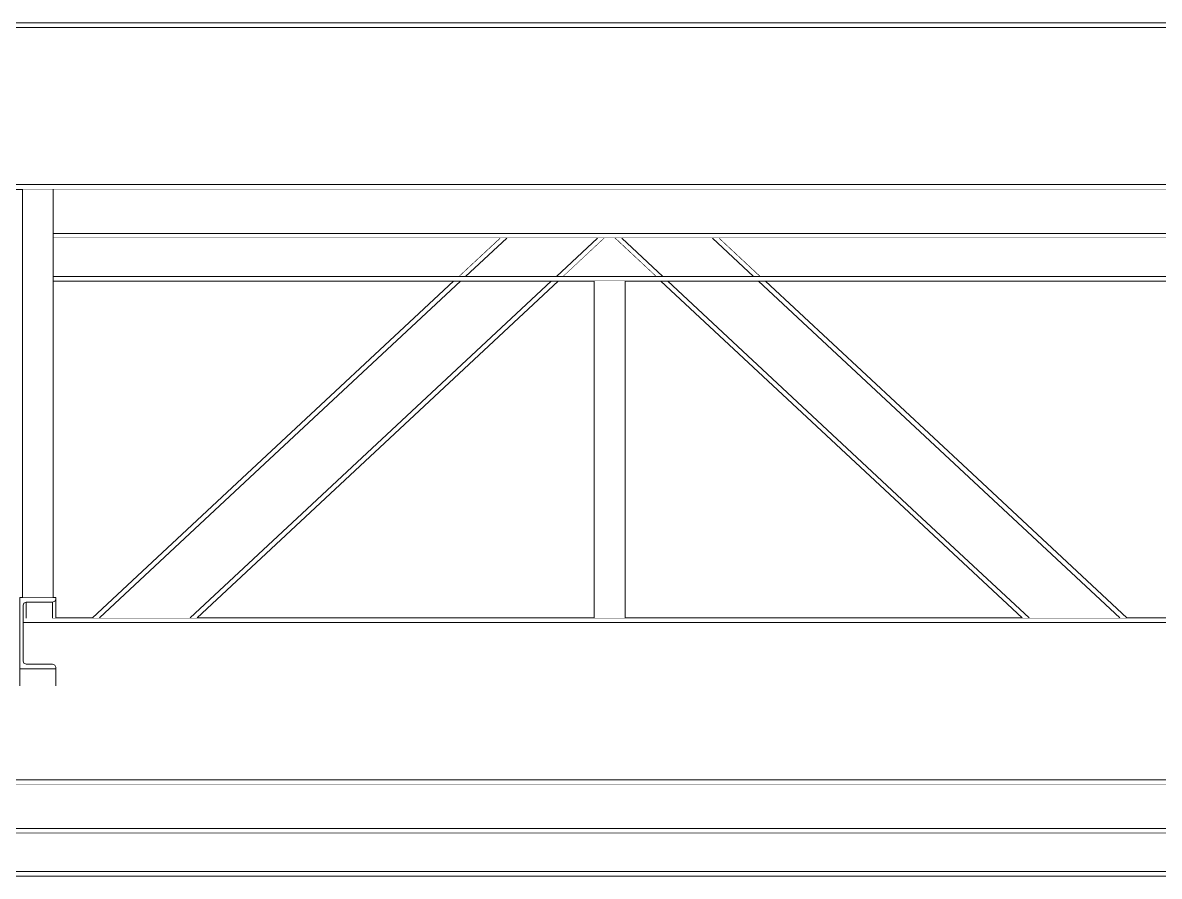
# Model space of a CAD drawing. Extents: x -3080 to 28500, y -1326 to 31609.
# Drawn here: x 5316.8 to 5555.4, y 28380.8 to 28560.1 of the extents above; entities that cross this region are included whole.
import ezdxf
from ezdxf.xclip import XClip

# ---------------------------------------------------------------- set-up
doc = ezdxf.new("R2010")
doc.units = 0
doc.header["$LTSCALE"] = 100
doc.header["$XCLIPFRAME"] = 2
doc.linetypes.add('188K-SM-07-F10-MECH-CR PIPE-Y2257103$0$X-S-FAB_SL ALL$0$Wipeout_Contour', pattern=[1, 0, -1])
for name, color, linetype in [('0-xref', 8, 'Continuous'), ('188K-SM-07-F10-MECH-CR PIPE-Y2257103$0$X-S-FAB_SL ALL$0$ASP_1', 1, 'Continuous'), ('188K-SM-07-F10-MECH-CR PIPE-Y2257103$0$X-S-FAB_SL ALL$0$Hattch', 7, 'Continuous'), ('188K-SM-07-F10-MECH-CR PIPE-Y2257103$0$X-S-FAB_SL ALL$0$S-TRUSS', 7, 'Continuous')]:
    doc.layers.add(name, color=color, linetype=linetype)

# ---------------------------------------------------------------- blocks, each defined once
blk = doc.blocks.new('188K-SM-07-F10-MECH-CR PIPE-Y2257103$0$X-S-FAB_SL ALL$0$剖面元素_937_3', base_point=(23061.26, -8263.06))
at = {"color": 254, "linetype": '188K-SM-07-F10-MECH-CR PIPE-Y2257103$0$X-S-FAB_SL ALL$0$Wipeout_Contour', "lineweight": 0, "ltscale": 233356.695437}
blk.add_wipeout([(28238.76, -6034.78), (28641.01, -6034.78), (28641.01, -6034.09), (28640.93, -6033.88), (28640.71, -6033.79), (28635.06, -6033.79), (28635.06, -6033.78), (28238.76, -6033.78)], dxfattribs=at).dxf.layer = '188K-SM-07-F10-MECH-CR PIPE-Y2257103$0$X-S-FAB_SL ALL$0$Hattch'
at = {"color": 254, "linetype": '188K-SM-07-F10-MECH-CR PIPE-Y2257103$0$X-S-FAB_SL ALL$0$Wipeout_Contour', "lineweight": 0, "ltscale": 234426.401817}
blk.add_wipeout([(28221.26, -6193.78), (29061.26, -6193.78), (29061.26, -6193.05), (29043.76, -6193.05), (29043.76, -6192.78), (28238.76, -6192.78), (28238.76, -6193.05), (28221.26, -6193.05)], dxfattribs=at).dxf.layer = '188K-SM-07-F10-MECH-CR PIPE-Y2257103$0$X-S-FAB_SL ALL$0$Hattch'
at = {"color": 254, "linetype": '188K-SM-07-F10-MECH-CR PIPE-Y2257103$0$X-S-FAB_SL ALL$0$Wipeout_Contour', "lineweight": 0, "ltscale": 702562.261442}
blk.add_wipeout([(28222.26, -6062.73), (28238.76, -6062.73), (28238.76, -6067.78), (29043.76, -6067.78), (29043.76, -6062.73), (29060.26, -6062.73), (29060.26, -6035.28), (29043.76, -6035.28), (29043.76, -6034.78), (28641.51, -6034.78), (28641.51, -6053.35), (28641.6, -6053.56), (28641.81, -6053.65), (28647.46, -6053.65), (28647.46, -6058.04), (28635.06, -6058.04), (28635.06, -6053.65), (28640.71, -6053.65), (28640.93, -6053.56), (28641.01, -6053.35), (28641.01, -6034.78), (28238.76, -6034.78), (28238.76, -6035.28), (28222.26, -6035.28)], dxfattribs=at).dxf.layer = '188K-SM-07-F10-MECH-CR PIPE-Y2257103$0$X-S-FAB_SL ALL$0$Hattch'
at = {"color": 254, "linetype": '188K-SM-07-F10-MECH-CR PIPE-Y2257103$0$X-S-FAB_SL ALL$0$Wipeout_Contour', "lineweight": 0, "ltscale": 937539.890939}
blk.add_wipeout([(28222.26, -6160.26), (28222.26, -6187.71), (28238.76, -6187.71), (28238.76, -6192.78), (29043.76, -6192.78), (29043.76, -6187.71), (29060.26, -6187.71), (29060.26, -6160.26), (29043.76, -6160.26), (29043.76, -6159.78), (28898.16, -6159.78), (28898.16, -6167.85), (28898.35, -6168.31), (28898.81, -6168.5), (28904.36, -6168.5), (28904.82, -6168.69), (28905.01, -6169.15), (28905.01, -6173.08), (28897.51, -6173.08), (28897.51, -6159.78), (28378.16, -6159.78), (28378.16, -6167.85), (28378.35, -6168.31), (28378.81, -6168.5), (28384.36, -6168.5), (28384.82, -6168.69), (28385.01, -6169.15), (28385.01, -6173.08), (28377.51, -6173.08), (28377.51, -6159.78), (28238.76, -6159.78), (28238.76, -6160.26)], dxfattribs=at).dxf.layer = '188K-SM-07-F10-MECH-CR PIPE-Y2257103$0$X-S-FAB_SL ALL$0$Hattch'
at = {"layer": '188K-SM-07-F10-MECH-CR PIPE-Y2257103$0$X-S-FAB_SL ALL$0$S-TRUSS', "color": 8, "lineweight": 0}
for p, q in [((28635.06, -6033.78), (28238.76, -6033.78)), ((28641.01, -6034.78), (28238.76, -6034.78)), ((28221.26, -6193.78), (29061.26, -6193.78)), ((28238.76, -6192.78), (29043.76, -6192.78))]:
    blk.add_line(p, q, dxfattribs=at)
at = {"color": 254, "linetype": '188K-SM-07-F10-MECH-CR PIPE-Y2257103$0$X-S-FAB_SL ALL$0$Wipeout_Contour', "lineweight": 0, "ltscale": 234217.072739}
blk.add_wipeout([(28229.26, -6068.07), (28229.26, -6068.78), (29053.26, -6068.78), (29053.26, -6068.07), (29043.76, -6068.07), (29043.76, -6067.78), (28238.76, -6067.78), (28238.76, -6068.07)], dxfattribs=at).dxf.layer = '188K-SM-07-F10-MECH-CR PIPE-Y2257103$0$X-S-FAB_SL ALL$0$Hattch'
at = {"color": 254, "linetype": '188K-SM-07-F10-MECH-CR PIPE-Y2257103$0$X-S-FAB_SL ALL$0$Wipeout_Contour', "lineweight": 0, "ltscale": 233341.189657}
blk.add_wipeout([(28378.16, -6159.78), (28897.51, -6159.78), (28897.51, -6158.78), (28384.51, -6158.78), (28384.36, -6158.84), (28378.81, -6158.84), (28378.35, -6159.03), (28378.16, -6159.49)], dxfattribs=at).dxf.layer = '188K-SM-07-F10-MECH-CR PIPE-Y2257103$0$X-S-FAB_SL ALL$0$Hattch'
at = {"layer": '188K-SM-07-F10-MECH-CR PIPE-Y2257103$0$X-S-FAB_SL ALL$0$S-TRUSS', "color": 8, "lineweight": 0}
for p, q in [((29043.76, -6067.78), (28238.76, -6067.78)), ((28909.84, -6068.78), (28372.69, -6068.78)), ((28384.51, -6158.78), (28897.51, -6158.78)), ((28378.16, -6159.78), (28897.51, -6159.78))]:
    blk.add_line(p, q, dxfattribs=at)
blk = doc.blocks.new('188K-SM-07-F10-MECH-CR PIPE-Y2257103$0$X-S-FAB_SL ALL$0$剖面元素_940_3', base_point=(23061.26, -8263.06))
at = {"color": 254, "linetype": '188K-SM-07-F10-MECH-CR PIPE-Y2257103$0$X-S-FAB_SL ALL$0$Wipeout_Contour', "lineweight": 0, "ltscale": 117112.66943}
blk.add_wipeout([(28898.01, -6068.78), (28384.51, -6068.78), (28384.51, -6078.02), (28898.01, -6078.02)], dxfattribs=at).dxf.layer = '188K-SM-07-F10-MECH-CR PIPE-Y2257103$0$X-S-FAB_SL ALL$0$Hattch'
at = {"color": 254, "linetype": '188K-SM-07-F10-MECH-CR PIPE-Y2257103$0$X-S-FAB_SL ALL$0$Wipeout_Contour', "lineweight": 0, "ltscale": 234443.458295}
blk.add_wipeout([(28221.26, -6204.02), (29061.26, -6204.02), (29061.26, -6203.12), (29043.76, -6203.12), (29043.76, -6203.02), (28238.76, -6203.02), (28238.76, -6203.12), (28221.26, -6203.12)], dxfattribs=at).dxf.layer = '188K-SM-07-F10-MECH-CR PIPE-Y2257103$0$X-S-FAB_SL ALL$0$Hattch'
at = {"color": 254, "linetype": '188K-SM-07-F10-MECH-CR PIPE-Y2257103$0$X-S-FAB_SL ALL$0$Wipeout_Contour', "lineweight": 0, "ltscale": 117116.917924}
blk.add_wipeout([(28384.51, -6078.02), (28384.51, -6079.02), (28898.01, -6079.02), (28898.01, -6078.02)], dxfattribs=at).dxf.layer = '188K-SM-07-F10-MECH-CR PIPE-Y2257103$0$X-S-FAB_SL ALL$0$Hattch'
at = {"color": 254, "linetype": '188K-SM-07-F10-MECH-CR PIPE-Y2257103$0$X-S-FAB_SL ALL$0$Wipeout_Contour', "lineweight": 0, "ltscale": 146914.82735}
blk.add_wipeout([(28238.76, -6193.78), (28238.76, -6203.02), (29043.76, -6203.02), (29043.76, -6197.48), (29043.76, -6193.78)], dxfattribs=at).dxf.layer = '188K-SM-07-F10-MECH-CR PIPE-Y2257103$0$X-S-FAB_SL ALL$0$Hattch'
at = {"layer": '188K-SM-07-F10-MECH-CR PIPE-Y2257103$0$X-S-FAB_SL ALL$0$S-TRUSS', "color": 8, "lineweight": 0}
for p, q in [((28898.01, -6078.02), (28384.51, -6078.02)), ((28898.01, -6079.02), (28384.51, -6079.02)), ((28221.26, -6204.02), (29061.26, -6204.02)), ((28238.76, -6203.02), (29043.76, -6203.02))]:
    blk.add_line(p, q, dxfattribs=at)
blk = doc.blocks.new('188K-SM-07-F10-MECH-CR PIPE-Y2257103$0$X-S-FAB_SL ALL$0$剖面元素_1535_3', base_point=(23061.26, -8263.06))
at = {"color": 254, "linetype": '188K-SM-07-F10-MECH-CR PIPE-Y2257103$0$X-S-FAB_SL ALL$0$Wipeout_Contour', "lineweight": 0, "ltscale": 116155.475378}
blk.add_wipeout([(28378.81, -6155.49), (28378.35, -6155.68), (28378.35, -6159.03), (28378.81, -6158.84)], dxfattribs=at).dxf.layer = '188K-SM-07-F10-MECH-CR PIPE-Y2257103$0$X-S-FAB_SL ALL$0$Hattch'
at = {"color": 254, "linetype": '188K-SM-07-F10-MECH-CR PIPE-Y2257103$0$X-S-FAB_SL ALL$0$Wipeout_Contour', "lineweight": 0, "ltscale": 116179.978291}
blk.add_wipeout([(28384.82, -6155.3), (28384.82, -6158.78), (28385.01, -6158.78), (28385.01, -6154.84)], dxfattribs=at).dxf.layer = '188K-SM-07-F10-MECH-CR PIPE-Y2257103$0$X-S-FAB_SL ALL$0$Hattch'
at = {"color": 254, "linetype": '188K-SM-07-F10-MECH-CR PIPE-Y2257103$0$X-S-FAB_SL ALL$0$Wipeout_Contour', "lineweight": 0, "ltscale": 116177.86284}
blk.add_wipeout([(28377.51, -6169.5), (28377.51, -6173.08), (28385.01, -6173.08), (28385.01, -6169.5)], dxfattribs=at).dxf.layer = '188K-SM-07-F10-MECH-CR PIPE-Y2257103$0$X-S-FAB_SL ALL$0$Hattch'
at = {"layer": '188K-SM-07-F10-MECH-CR PIPE-Y2257103$0$X-S-FAB_SL ALL$0$S-TRUSS', "color": 8, "lineweight": 0}
for p, q in [((28377.51, -6169.5), (28377.51, -6173.08)), ((28385.01, -6169.5), (28385.01, -6173.08))]:
    blk.add_line(p, q, dxfattribs=at)
at = {"layer": '188K-SM-07-F10-MECH-CR PIPE-Y2257103$0$X-S-FAB_SL ALL$0$S-TRUSS', "color": 2, "lineweight": 0}
blk.add_line((28385.01, -6169.5), (28377.51, -6169.5), dxfattribs=at)
at = {"layer": '188K-SM-07-F10-MECH-CR PIPE-Y2257103$0$X-S-FAB_SL ALL$0$S-TRUSS', "color": 2, "lineweight": 0, "flags": 128}
for points in [[(28378.35, -6168.31), (28378.81, -6168.5), (28384.36, -6168.5), (28384.82, -6168.69)], [(28384.82, -6168.69), (28385.01, -6169.15), (28385.01, -6169.5)]]:
    blk.add_lwpolyline(points, dxfattribs=at)
at = {"color": 254, "linetype": '188K-SM-07-F10-MECH-CR PIPE-Y2257103$0$X-S-FAB_SL ALL$0$Wipeout_Contour', "lineweight": 0, "ltscale": 116154.480749}
blk.add_wipeout([(28378.16, -6156.14), (28378.16, -6159.49), (28378.35, -6159.03), (28378.35, -6155.68)], dxfattribs=at).dxf.layer = '188K-SM-07-F10-MECH-CR PIPE-Y2257103$0$X-S-FAB_SL ALL$0$Hattch'
at = {"color": 254, "linetype": '188K-SM-07-F10-MECH-CR PIPE-Y2257103$0$X-S-FAB_SL ALL$0$Wipeout_Contour', "lineweight": 0, "ltscale": 145224.105865}
blk.add_wipeout([(28384.82, -6155.3), (28384.36, -6155.49), (28384.36, -6158.84), (28384.51, -6158.78), (28384.82, -6158.78)], dxfattribs=at).dxf.layer = '188K-SM-07-F10-MECH-CR PIPE-Y2257103$0$X-S-FAB_SL ALL$0$Hattch'
at = {"layer": '188K-SM-07-F10-MECH-CR PIPE-Y2257103$0$X-S-FAB_SL ALL$0$S-TRUSS', "color": 2, "lineweight": 0}
blk.add_line((28377.51, -6154.49), (28377.51, -6169.5), dxfattribs=at)
at = {"color": 254, "linetype": '188K-SM-07-F10-MECH-CR PIPE-Y2257103$0$X-S-FAB_SL ALL$0$Wipeout_Contour', "lineweight": 0, "ltscale": 116167.140641}
blk.add_wipeout([(28378.81, -6155.49), (28378.81, -6158.84), (28384.36, -6158.84), (28384.36, -6155.49)], dxfattribs=at).dxf.layer = '188K-SM-07-F10-MECH-CR PIPE-Y2257103$0$X-S-FAB_SL ALL$0$Hattch'
at = {"layer": '188K-SM-07-F10-MECH-CR PIPE-Y2257103$0$X-S-FAB_SL ALL$0$S-TRUSS', "color": 2, "lineweight": 0}
blk.add_line((28385.01, -6154.49), (28377.51, -6154.49), dxfattribs=at)
at = {"layer": '188K-SM-07-F10-MECH-CR PIPE-Y2257103$0$X-S-FAB_SL ALL$0$S-TRUSS', "color": 8, "lineweight": 0}
for p, q in [((28378.81, -6155.49), (28378.81, -6158.84)), ((28384.36, -6155.49), (28384.36, -6158.84)), ((28385.01, -6154.84), (28385.01, -6158.78))]:
    blk.add_line(p, q, dxfattribs=at)
at = {"layer": '188K-SM-07-F10-MECH-CR PIPE-Y2257103$0$X-S-FAB_SL ALL$0$S-TRUSS', "color": 2, "lineweight": 0, "flags": 128}
for points in [[(28378.35, -6155.68), (28378.16, -6156.14), (28378.16, -6167.85), (28378.35, -6168.31)], [(28384.82, -6155.3), (28384.36, -6155.49), (28378.81, -6155.49), (28378.35, -6155.68)], [(28385.01, -6154.49), (28385.01, -6154.84), (28384.82, -6155.3)]]:
    blk.add_lwpolyline(points, dxfattribs=at)
blk = doc.blocks.new('188K-SM-07-F10-MECH-CR PIPE-Y2257103$0$X-S-FAB_SL ALL$0$剖面元素_1708_3', base_point=(23061.26, -8263.06))
at = {"color": 254, "linetype": '188K-SM-07-F10-MECH-CR PIPE-Y2257103$0$X-S-FAB_SL ALL$0$Wipeout_Contour', "lineweight": 0, "ltscale": 116676.96533}
blk.add_wipeout([(28524.32, -6079.02), (28522.86, -6079.02), (28531.48, -6087.06), (28532.95, -6087.06)], dxfattribs=at).dxf.layer = '188K-SM-07-F10-MECH-CR PIPE-Y2257103$0$X-S-FAB_SL ALL$0$Hattch'
at = {"color": 254, "linetype": '188K-SM-07-F10-MECH-CR PIPE-Y2257103$0$X-S-FAB_SL ALL$0$Wipeout_Contour', "lineweight": 0, "ltscale": 116384.842947}
blk.add_wipeout([(28468.51, -6088.06), (28426.15, -6127.58), (28426.83, -6128.31), (28469.97, -6088.06)], dxfattribs=at).dxf.layer = '188K-SM-07-F10-MECH-CR PIPE-Y2257103$0$X-S-FAB_SL ALL$0$Hattch'
at = {"color": 254, "linetype": '188K-SM-07-F10-MECH-CR PIPE-Y2257103$0$X-S-FAB_SL ALL$0$Wipeout_Contour', "lineweight": 0, "ltscale": 116468.545952}
blk.add_wipeout([(28469.58, -6087.06), (28471.05, -6087.06), (28479.67, -6079.02), (28478.2, -6079.02)], dxfattribs=at).dxf.layer = '188K-SM-07-F10-MECH-CR PIPE-Y2257103$0$X-S-FAB_SL ALL$0$Hattch'
at = {"color": 254, "linetype": '188K-SM-07-F10-MECH-CR PIPE-Y2257103$0$X-S-FAB_SL ALL$0$Wipeout_Contour', "lineweight": 0, "ltscale": 116802.491718}
blk.add_wipeout([(28534.02, -6088.06), (28532.55, -6088.06), (28575.7, -6128.31), (28576.38, -6127.58)], dxfattribs=at).dxf.layer = '188K-SM-07-F10-MECH-CR PIPE-Y2257103$0$X-S-FAB_SL ALL$0$Hattch'
at = {"color": 254, "linetype": '188K-SM-07-F10-MECH-CR PIPE-Y2257103$0$X-S-FAB_SL ALL$0$Wipeout_Contour', "lineweight": 0, "ltscale": 116636.820803}
blk.add_wipeout([(28522.86, -6079.02), (28503.8, -6079.02), (28512.42, -6087.06), (28531.48, -6087.06)], dxfattribs=at).dxf.layer = '188K-SM-07-F10-MECH-CR PIPE-Y2257103$0$X-S-FAB_SL ALL$0$Hattch'
at = {"color": 254, "linetype": '188K-SM-07-F10-MECH-CR PIPE-Y2257103$0$X-S-FAB_SL ALL$0$Wipeout_Contour', "lineweight": 0, "ltscale": 116416.513681}
blk.add_wipeout([(28469.97, -6088.06), (28426.83, -6128.31), (28435.7, -6137.82), (28489.03, -6088.06)], dxfattribs=at).dxf.layer = '188K-SM-07-F10-MECH-CR PIPE-Y2257103$0$X-S-FAB_SL ALL$0$Hattch'
at = {"color": 254, "linetype": '188K-SM-07-F10-MECH-CR PIPE-Y2257103$0$X-S-FAB_SL ALL$0$Wipeout_Contour', "lineweight": 0, "ltscale": 116508.688771}
blk.add_wipeout([(28479.67, -6079.02), (28471.05, -6087.06), (28490.1, -6087.06), (28498.73, -6079.02)], dxfattribs=at).dxf.layer = '188K-SM-07-F10-MECH-CR PIPE-Y2257103$0$X-S-FAB_SL ALL$0$Hattch'
at = {"color": 254, "linetype": '188K-SM-07-F10-MECH-CR PIPE-Y2257103$0$X-S-FAB_SL ALL$0$Wipeout_Contour', "lineweight": 0, "ltscale": 116775.052464}
blk.add_wipeout([(28532.55, -6088.06), (28513.5, -6088.06), (28566.83, -6137.82), (28575.7, -6128.31)], dxfattribs=at).dxf.layer = '188K-SM-07-F10-MECH-CR PIPE-Y2257103$0$X-S-FAB_SL ALL$0$Hattch'
at = {"color": 254, "linetype": '188K-SM-07-F10-MECH-CR PIPE-Y2257103$0$X-S-FAB_SL ALL$0$Wipeout_Contour', "lineweight": 0, "ltscale": 116266.375744}
blk.add_wipeout([(28392.7, -6158.78), (28394.17, -6158.78), (28426.83, -6128.31), (28426.15, -6127.58)], dxfattribs=at).dxf.layer = '188K-SM-07-F10-MECH-CR PIPE-Y2257103$0$X-S-FAB_SL ALL$0$Hattch'
at = {"color": 254, "linetype": '188K-SM-07-F10-MECH-CR PIPE-Y2257103$0$X-S-FAB_SL ALL$0$Wipeout_Contour', "lineweight": 0, "ltscale": 116596.676062}
blk.add_wipeout([(28503.8, -6079.02), (28502.33, -6079.02), (28510.96, -6087.06), (28512.42, -6087.06)], dxfattribs=at).dxf.layer = '188K-SM-07-F10-MECH-CR PIPE-Y2257103$0$X-S-FAB_SL ALL$0$Hattch'
at = {"color": 254, "linetype": '188K-SM-07-F10-MECH-CR PIPE-Y2257103$0$X-S-FAB_SL ALL$0$Wipeout_Contour', "lineweight": 0, "ltscale": 116447.96872}
blk.add_wipeout([(28489.03, -6088.06), (28435.7, -6137.82), (28436.38, -6138.55), (28490.5, -6088.06)], dxfattribs=at).dxf.layer = '188K-SM-07-F10-MECH-CR PIPE-Y2257103$0$X-S-FAB_SL ALL$0$Hattch'
at = {"color": 254, "linetype": '188K-SM-07-F10-MECH-CR PIPE-Y2257103$0$X-S-FAB_SL ALL$0$Wipeout_Contour', "lineweight": 0, "ltscale": 116980.426261}
blk.add_wipeout([(28575.7, -6128.31), (28608.36, -6158.78), (28609.83, -6158.78), (28576.38, -6127.58)], dxfattribs=at).dxf.layer = '188K-SM-07-F10-MECH-CR PIPE-Y2257103$0$X-S-FAB_SL ALL$0$Hattch'
at = {"layer": '188K-SM-07-F10-MECH-CR PIPE-Y2257103$0$X-S-FAB_SL ALL$0$S-TRUSS', "color": 8, "lineweight": 0}
for p, q in [((28478.2, -6079.02), (28469.58, -6087.06)), ((28479.67, -6079.02), (28471.05, -6087.06))]:
    blk.add_line(p, q, dxfattribs=at)
at = {"color": 254, "linetype": '188K-SM-07-F10-MECH-CR PIPE-Y2257103$0$X-S-FAB_SL ALL$0$Wipeout_Contour', "lineweight": 0, "ltscale": 116548.831285}
blk.add_wipeout([(28498.73, -6079.02), (28490.1, -6087.06), (28491.57, -6087.06), (28500.19, -6079.02)], dxfattribs=at).dxf.layer = '188K-SM-07-F10-MECH-CR PIPE-Y2257103$0$X-S-FAB_SL ALL$0$Hattch'
at = {"color": 254, "linetype": '188K-SM-07-F10-MECH-CR PIPE-Y2257103$0$X-S-FAB_SL ALL$0$Wipeout_Contour', "lineweight": 0, "ltscale": 116747.975285}
blk.add_wipeout([(28512.03, -6088.06), (28566.15, -6138.55), (28566.83, -6137.82), (28513.5, -6088.06)], dxfattribs=at).dxf.layer = '188K-SM-07-F10-MECH-CR PIPE-Y2257103$0$X-S-FAB_SL ALL$0$Hattch'
at = {"color": 254, "linetype": '188K-SM-07-F10-MECH-CR PIPE-Y2257103$0$X-S-FAB_SL ALL$0$Wipeout_Contour', "lineweight": 0, "ltscale": 116297.770959}
blk.add_wipeout([(28426.83, -6128.31), (28394.17, -6158.78), (28413.22, -6158.78), (28435.7, -6137.82)], dxfattribs=at).dxf.layer = '188K-SM-07-F10-MECH-CR PIPE-Y2257103$0$X-S-FAB_SL ALL$0$Hattch'
at = {"layer": '188K-SM-07-F10-MECH-CR PIPE-Y2257103$0$X-S-FAB_SL ALL$0$S-TRUSS', "color": 8, "lineweight": 0}
for p, q in [((28498.73, -6079.02), (28490.1, -6087.06)), ((28500.19, -6079.02), (28491.57, -6087.06)), ((28510.96, -6087.06), (28502.33, -6079.02)), ((28512.42, -6087.06), (28503.8, -6079.02)), ((28531.48, -6087.06), (28522.86, -6079.02)), ((28532.95, -6087.06), (28524.32, -6079.02)), ((28468.51, -6088.06), (28426.15, -6127.58)), ((28469.97, -6088.06), (28426.83, -6128.31))]:
    blk.add_line(p, q, dxfattribs=at)
at = {"color": 254, "linetype": '188K-SM-07-F10-MECH-CR PIPE-Y2257103$0$X-S-FAB_SL ALL$0$Wipeout_Contour', "lineweight": 0, "ltscale": 116953.451788}
blk.add_wipeout([(28566.83, -6137.82), (28589.3, -6158.78), (28608.36, -6158.78), (28575.7, -6128.31)], dxfattribs=at).dxf.layer = '188K-SM-07-F10-MECH-CR PIPE-Y2257103$0$X-S-FAB_SL ALL$0$Hattch'
at = {"color": 254, "linetype": '188K-SM-07-F10-MECH-CR PIPE-Y2257103$0$X-S-FAB_SL ALL$0$Wipeout_Contour', "lineweight": 0, "ltscale": 116329.470674}
blk.add_wipeout([(28413.22, -6158.78), (28414.69, -6158.78), (28436.38, -6138.55), (28435.7, -6137.82)], dxfattribs=at).dxf.layer = '188K-SM-07-F10-MECH-CR PIPE-Y2257103$0$X-S-FAB_SL ALL$0$Hattch'
at = {"layer": '188K-SM-07-F10-MECH-CR PIPE-Y2257103$0$X-S-FAB_SL ALL$0$S-TRUSS', "color": 8, "lineweight": 0}
for p, q in [((28489.03, -6088.06), (28435.7, -6137.82)), ((28490.5, -6088.06), (28436.38, -6138.55)), ((28575.7, -6128.31), (28532.55, -6088.06)), ((28576.38, -6127.58), (28534.02, -6088.06)), ((28426.15, -6127.58), (28392.7, -6158.78)), ((28426.83, -6128.31), (28394.17, -6158.78)), ((28435.7, -6137.82), (28413.22, -6158.78)), ((28436.38, -6138.55), (28414.69, -6158.78))]:
    blk.add_line(p, q, dxfattribs=at)
at = {"color": 254, "linetype": '188K-SM-07-F10-MECH-CR PIPE-Y2257103$0$X-S-FAB_SL ALL$0$Wipeout_Contour', "lineweight": 0, "ltscale": 116925.934302}
blk.add_wipeout([(28566.15, -6138.55), (28587.84, -6158.78), (28589.3, -6158.78), (28566.83, -6137.82)], dxfattribs=at).dxf.layer = '188K-SM-07-F10-MECH-CR PIPE-Y2257103$0$X-S-FAB_SL ALL$0$Hattch'
at = {"layer": '188K-SM-07-F10-MECH-CR PIPE-Y2257103$0$X-S-FAB_SL ALL$0$S-TRUSS', "color": 8, "lineweight": 0}
for p, q in [((28566.15, -6138.55), (28512.03, -6088.06)), ((28566.83, -6137.82), (28513.5, -6088.06)), ((28609.83, -6158.78), (28576.38, -6127.58)), ((28608.36, -6158.78), (28575.7, -6128.31)), ((28587.84, -6158.78), (28566.15, -6138.55)), ((28589.3, -6158.78), (28566.83, -6137.82))]:
    blk.add_line(p, q, dxfattribs=at)
blk = doc.blocks.new('188K-SM-07-F10-MECH-CR PIPE-Y2257103$0$X-S-FAB_SL ALL$0$剖面元素_1709_3', base_point=(23061.26, -8263.06))
at = {"color": 254, "linetype": '188K-SM-07-F10-MECH-CR PIPE-Y2257103$0$X-S-FAB_SL ALL$0$Wipeout_Contour', "lineweight": 0, "ltscale": 116290.970911}
blk.add_wipeout([(28384.51, -6079.02), (28384.51, -6087.06), (28469.58, -6087.06), (28478.2, -6079.02)], dxfattribs=at).dxf.layer = '188K-SM-07-F10-MECH-CR PIPE-Y2257103$0$X-S-FAB_SL ALL$0$Hattch'
at = {"color": 254, "linetype": '188K-SM-07-F10-MECH-CR PIPE-Y2257103$0$X-S-FAB_SL ALL$0$Wipeout_Contour', "lineweight": 0, "ltscale": 116572.753715}
blk.add_wipeout([(28491.57, -6087.06), (28510.96, -6087.06), (28502.33, -6079.02), (28500.19, -6079.02)], dxfattribs=at).dxf.layer = '188K-SM-07-F10-MECH-CR PIPE-Y2257103$0$X-S-FAB_SL ALL$0$Hattch'
at = {"color": 254, "linetype": '188K-SM-07-F10-MECH-CR PIPE-Y2257103$0$X-S-FAB_SL ALL$0$Wipeout_Contour', "lineweight": 0, "ltscale": 117120.515955}
blk.add_wipeout([(28524.32, -6079.02), (28532.95, -6087.06), (28749.58, -6087.06), (28758.2, -6079.02)], dxfattribs=at).dxf.layer = '188K-SM-07-F10-MECH-CR PIPE-Y2257103$0$X-S-FAB_SL ALL$0$Hattch'
at = {"color": 254, "linetype": '188K-SM-07-F10-MECH-CR PIPE-Y2257103$0$X-S-FAB_SL ALL$0$Wipeout_Contour', "lineweight": 0, "ltscale": 237744.875586}
blk.add_wipeout([(28256.26, -6212.06), (28256.26, -6213.06), (29866.26, -6213.06), (29866.26, -6212.06), (29078.76, -6212.06), (29078.76, -6212.87), (29043.76, -6212.87), (29043.76, -6212.06)], dxfattribs=at).dxf.layer = '188K-SM-07-F10-MECH-CR PIPE-Y2257103$0$X-S-FAB_SL ALL$0$Hattch'
at = {"color": 254, "linetype": '188K-SM-07-F10-MECH-CR PIPE-Y2257103$0$X-S-FAB_SL ALL$0$Wipeout_Contour', "lineweight": 0, "ltscale": 117124.434411}
blk.add_wipeout([(28384.51, -6087.06), (28384.51, -6088.06), (28898.01, -6088.06), (28898.01, -6087.06)], dxfattribs=at).dxf.layer = '188K-SM-07-F10-MECH-CR PIPE-Y2257103$0$X-S-FAB_SL ALL$0$Hattch'
at = {"color": 254, "linetype": '188K-SM-07-F10-MECH-CR PIPE-Y2257103$0$X-S-FAB_SL ALL$0$Wipeout_Contour', "lineweight": 0, "ltscale": 381012.271938}
blk.add_wipeout([(28256.26, -6212.06), (29043.76, -6212.06), (29043.76, -6204.02), (28926.2, -6204.02), (28921.26, -6208.62), (28916.33, -6204.02), (28646.2, -6204.02), (28641.26, -6208.62), (28636.33, -6204.02), (28366.2, -6204.02), (28361.26, -6208.62), (28356.33, -6204.02), (28256.26, -6204.02)], dxfattribs=at).dxf.layer = '188K-SM-07-F10-MECH-CR PIPE-Y2257103$0$X-S-FAB_SL ALL$0$Hattch'
at = {"layer": '188K-SM-07-F10-MECH-CR PIPE-Y2257103$0$X-S-FAB_SL ALL$0$S-TRUSS', "color": 8, "lineweight": 0}
for p, q in [((28898.01, -6087.06), (28384.51, -6087.06)), ((28898.01, -6088.06), (28384.51, -6088.06)), ((28256.26, -6212.06), (29043.76, -6212.06)), ((28256.26, -6213.06), (29866.26, -6213.06))]:
    blk.add_line(p, q, dxfattribs=at)
blk = doc.blocks.new('188K-SM-07-F10-MECH-CR PIPE-Y2257103$0$X-S-FAB_SL ALL$0$剖面元素_1713_3', base_point=(23061.26, -8263.06))
at = {"color": 254, "linetype": '188K-SM-07-F10-MECH-CR PIPE-Y2257103$0$X-S-FAB_SL ALL$0$Wipeout_Contour', "lineweight": 0, "ltscale": 116606.65646}
blk.add_wipeout([(28504.51, -6088.06), (28498.01, -6088.06), (28498.01, -6158.78), (28504.51, -6158.78)], dxfattribs=at).dxf.layer = '188K-SM-07-F10-MECH-CR PIPE-Y2257103$0$X-S-FAB_SL ALL$0$Hattch'
at = {"layer": '188K-SM-07-F10-MECH-CR PIPE-Y2257103$0$X-S-FAB_SL ALL$0$S-TRUSS', "color": 8, "lineweight": 0}
for p, q in [((28498.01, -6158.78), (28498.01, -6088.06)), ((28504.51, -6158.78), (28504.51, -6088.06))]:
    blk.add_line(p, q, dxfattribs=at)
blk = doc.blocks.new('188K-SM-07-F10-MECH-CR PIPE-Y2257103$0$X-S-FAB_SL ALL$0$剖面元素_2009_3', base_point=(23061.26, -8263.06))
at = {"color": 254, "linetype": '188K-SM-07-F10-MECH-CR PIPE-Y2257103$0$X-S-FAB_SL ALL$0$Wipeout_Contour', "lineweight": 0, "ltscale": 116127.515981}
blk.add_wipeout([(28378.01, -6154.49), (28384.51, -6154.49), (28384.51, -6068.78), (28378.01, -6068.78)], dxfattribs=at).dxf.layer = '188K-SM-07-F10-MECH-CR PIPE-Y2257103$0$X-S-FAB_SL ALL$0$Hattch'
at = {"layer": '188K-SM-07-F10-MECH-CR PIPE-Y2257103$0$X-S-FAB_SL ALL$0$S-TRUSS', "color": 8, "lineweight": 0}
for p, q in [((28378.01, -6154.49), (28378.01, -6068.78)), ((28384.51, -6154.49), (28384.51, -6068.78))]:
    blk.add_line(p, q, dxfattribs=at)
blk = doc.blocks.new('188K-SM-07-F10-MECH-CR PIPE-Y2257103$0$X-S-FAB_SL ALL$0$A$C2e9ab586')
at = {"layer": '188K-SM-07-F10-MECH-CR PIPE-Y2257103$0$X-S-FAB_SL ALL$0$S-TRUSS', "lineweight": 0}
blk.add_blockref('188K-SM-07-F10-MECH-CR PIPE-Y2257103$0$X-S-FAB_SL ALL$0$剖面元素_937_3', (-28106.39, 285), dxfattribs=at)
blk.add_blockref('188K-SM-07-F10-MECH-CR PIPE-Y2257103$0$X-S-FAB_SL ALL$0$剖面元素_940_3', (-28106.39, 285), dxfattribs=at)
blk.add_blockref('188K-SM-07-F10-MECH-CR PIPE-Y2257103$0$X-S-FAB_SL ALL$0$剖面元素_1535_3', (-28106.39, 285), dxfattribs=at)
blk.add_blockref('188K-SM-07-F10-MECH-CR PIPE-Y2257103$0$X-S-FAB_SL ALL$0$剖面元素_1708_3', (-28106.39, 285), dxfattribs=at)
blk.add_blockref('188K-SM-07-F10-MECH-CR PIPE-Y2257103$0$X-S-FAB_SL ALL$0$剖面元素_1709_3', (-28106.39, 285), dxfattribs=at)
for name in ['188K-SM-07-F10-MECH-CR PIPE-Y2257103$0$X-S-FAB_SL ALL$0$剖面元素_2009_3', '188K-SM-07-F10-MECH-CR PIPE-Y2257103$0$X-S-FAB_SL ALL$0$剖面元素_1713_3']:
    blk.add_blockref(name, (-28106.39, 285), dxfattribs=at)
blk = doc.blocks.new('188K-SM-07-F10-MECH-CR PIPE-Y2257103$0$X-S-FAB_SL ALL')
at = {"layer": '188K-SM-07-F10-MECH-CR PIPE-Y2257103$0$X-S-FAB_SL ALL$0$ASP_1'}
blk.add_blockref('188K-SM-07-F10-MECH-CR PIPE-Y2257103$0$X-S-FAB_SL ALL$0$A$C2e9ab586', (23632.864, -73288.977), dxfattribs=at)
blk = doc.blocks.new('188K-SM-07-F10-MECH-CR PIPE-Y2257103')
ref = blk.add_blockref('188K-SM-07-F10-MECH-CR PIPE-Y2257103$0$X-S-FAB_SL ALL', (4473.521, 99334.763))
XClip(ref).set_block_clipping_path([(-7553.4648570136, -75341.9369645483), (24026.2025623869, -67725.7696244382)])

msp = doc.modelspace()

# ---------------------------------------------------------------- block references
at = {"layer": '0-xref'}
msp.add_blockref('188K-SM-07-F10-MECH-CR PIPE-Y2257103', (0, 0), dxfattribs=at)

doc.saveas('drawing.dxf')
